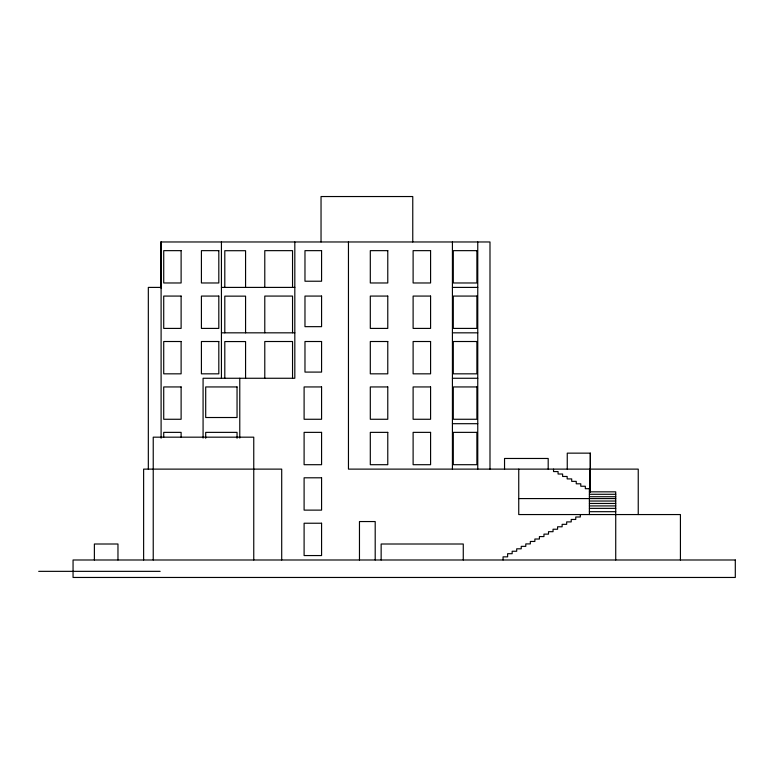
<?xml version="1.0" encoding="UTF-8"?>
<svg xmlns="http://www.w3.org/2000/svg" width="774" height="774" viewBox="0 0 774 774"><rect width="100%" height="100%" fill="white"/><g stroke="black" fill="none" stroke-linecap="round" stroke-linejoin="round"><path stroke-width="1.16" d="M161.021 287.928L161.021 241.972L489.99 241.972L489.99 469.121M161.098 287.406L148.327 287.406L148.327 469.121M221.432 287.406L294.817 287.406M452.422 287.406L477.761 287.406M221.432 332.83L294.817 332.83M452.422 332.83L477.761 332.83M452.422 378.263L477.761 378.263M452.422 423.697L477.761 423.697M590.049 488.694L585.328 488.694L585.328 486.246L580.781 486.246L580.781 483.798L576.243 483.798L576.243 481.36L571.696 481.36L571.696 478.913L567.158 478.913L567.158 476.465L562.611 476.465L562.611 474.017L558.073 474.017L558.073 471.569L553.526 471.569L553.526 469.121M589.391 491.838L615.727 491.838L615.727 559.989M589.391 494.286L615.727 494.286M589.391 496.734L615.727 496.734M518.744 498.582L615.727 498.582M589.391 501.03L615.727 501.03M589.391 503.468L615.727 503.468M589.391 505.915L615.727 505.915M589.391 508.363L615.727 508.363M589.391 511.682L615.727 511.682M38.7 571.347L160.141 571.347M161.021 241.972L161.04 287.889M680.423 559.989L680.423 514.555L518.744 514.555L518.744 469.121M638.24 514.555L638.24 469.121L348.455 469.121L348.455 241.972M590.388 491.838L590.388 453.148L567.255 453.148L567.255 469.121M590.262 453.148L590.262 491.838M590.049 469.121L590.049 491.838M589.391 488.694L589.391 514.555M580.307 514.555L580.307 517.003L575.759 517.003L575.759 519.451L571.222 519.451L571.222 521.899L566.674 521.899L566.674 524.337L562.127 524.337L562.127 526.784L557.59 526.784L557.59 529.232L553.042 529.232L553.042 531.68L548.505 531.68L548.505 534.128L543.958 534.128L543.958 536.576L539.42 536.576L539.42 539.023L534.873 539.023L534.873 541.461L530.325 541.461L530.325 543.909L525.788 543.909L525.788 546.357L521.241 546.357L521.241 548.805L516.703 548.805L516.703 551.252L512.156 551.252L512.156 553.7L507.618 553.7L507.618 556.845L503.071 556.845L503.071 559.989M548.195 469.121L548.195 458.469L504.542 458.469L504.542 469.121M477.761 241.972L477.761 469.121M463.268 559.989L463.268 544.006L381.147 544.006L381.147 559.989M452.422 241.972L452.422 469.121M412.765 241.972L412.765 196.538L321.036 196.538L321.036 241.972M375.197 559.989L375.197 521.55L359.465 521.55L359.465 559.989M294.817 241.972L294.817 378.263L203.078 378.263L203.078 438.045M292.543 287.338L292.543 250.65L264.785 250.65L264.785 287.338M292.543 332.772L292.543 296.074L264.785 296.074L264.785 332.772M292.543 378.263L292.543 341.508L264.785 341.508L264.785 378.205M281.707 559.989L281.707 469.121L143.625 469.121L143.625 559.989M253.756 559.989L253.756 437.175L153.233 437.175L153.233 559.989M245.571 287.406L245.571 250.708L224.799 250.708L224.799 287.406M245.571 332.83L245.571 296.142L224.799 296.142L224.799 332.83M245.571 378.263L245.571 341.566L224.799 341.566L224.799 378.263M239.776 378.263L239.776 438.045M237.047 438.248L237.047 432.366L205.7 432.366L205.7 438.248M221.432 241.972L221.432 378.263M181.116 437.155L181.116 432.366L163.72 432.366L163.72 437.155M161.098 241.972L161.098 438.2M117.967 559.989L117.967 544.006L94.38 544.006L94.38 559.989M181.116 250.65L163.72 250.65L163.72 282.974L181.116 282.974L181.116 250.65M218.81 250.65L201.414 250.65L201.414 282.974L218.81 282.974L218.81 250.65M321.578 250.65L304.975 250.65L304.975 281.223L321.578 281.223L321.578 250.65M387.774 250.65L370.301 250.65L370.301 282.974L387.774 282.974L387.774 250.65M430.586 250.65L413.113 250.65L413.113 282.974L430.586 282.974L430.586 250.65M476.89 250.65L453.303 250.65L453.303 282.974L476.89 282.974L476.89 250.65M181.116 296.074L163.72 296.074L163.72 328.408L181.116 328.408L181.116 296.074M218.81 296.074L201.414 296.074L201.414 328.408L218.81 328.408L218.81 296.074M321.578 296.074L304.975 296.074L304.975 326.657L321.578 326.657L321.578 296.074M387.774 296.074L370.301 296.074L370.301 328.408L387.774 328.408L387.774 296.074M430.586 296.074L413.113 296.074L413.113 328.408L430.586 328.408L430.586 296.074M476.89 296.074L453.303 296.074L453.303 328.408L476.89 328.408L476.89 296.074M181.116 341.508L163.72 341.508L163.72 373.832L181.116 373.832L181.116 341.508M218.81 341.508L201.414 341.508L201.414 373.832L218.81 373.832L218.81 341.508M321.578 341.508L304.975 341.508L304.975 372.091L321.578 372.091L321.578 341.508M387.774 341.508L370.301 341.508L370.301 373.832L387.774 373.832L387.774 341.508M430.586 341.508L413.113 341.508L413.113 373.832L430.586 373.832L430.586 341.508M476.89 341.508L453.303 341.508L453.303 373.832L476.89 373.832L476.89 341.508M181.116 386.942L163.72 386.942L163.72 419.266L181.116 419.266L181.116 386.942M237.047 386.942L205.7 386.942L205.7 417.515L237.047 417.515L237.047 386.942M321.578 386.942L304.105 386.942L304.105 419.266L321.578 419.266L321.578 386.942M387.774 386.942L370.301 386.942L370.301 419.266L387.774 419.266L387.774 386.942M430.586 386.942L413.113 386.942L413.113 419.266L430.586 419.266L430.586 386.942M476.89 386.942L453.303 386.942L453.303 419.266L476.89 419.266L476.89 386.942M321.578 432.366L304.105 432.366L304.105 464.7L321.578 464.7L321.578 432.366M387.774 432.366L370.301 432.366L370.301 464.7L387.774 464.7L387.774 432.366M430.586 432.366L413.113 432.366L413.113 464.7L430.586 464.7L430.586 432.366M476.89 432.366L453.303 432.366L453.303 464.7L476.89 464.7L476.89 432.366M321.578 477.8L304.105 477.8L304.105 510.124L321.578 510.124L321.578 477.8M321.578 523.234L304.105 523.234L304.105 555.558L321.578 555.558L321.578 523.234M735.3 559.989L73.056 559.989L73.056 577.462L735.3 577.462L735.3 559.989"/></g></svg>
